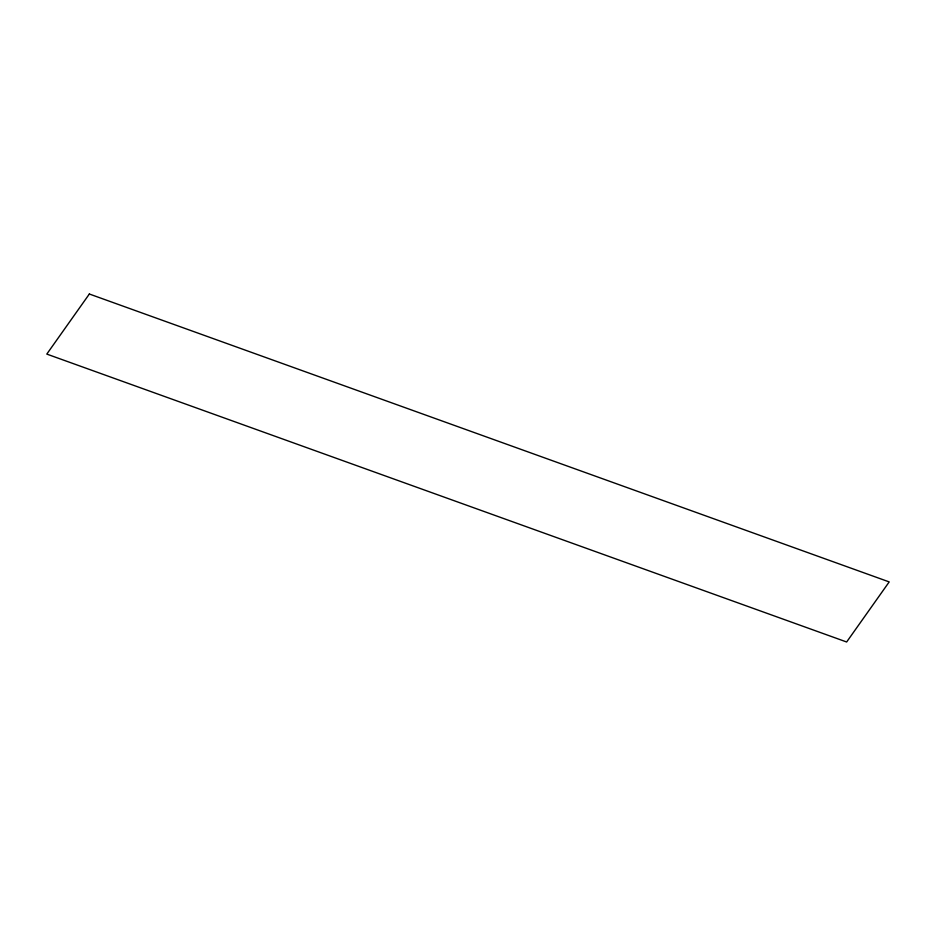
<?xml version="1.0" encoding="UTF-8"?>
<svg xmlns="http://www.w3.org/2000/svg" width="936" height="936" viewBox="0 0 936 936"><rect width="100%" height="100%" fill="white"/><g stroke="black" fill="none" stroke-linecap="round" stroke-linejoin="round"><path stroke-width="1.4" d="M89.353 294.009L46.8 354.089L846.647 641.991L889.2 581.911L89.353 294.009"/></g></svg>
